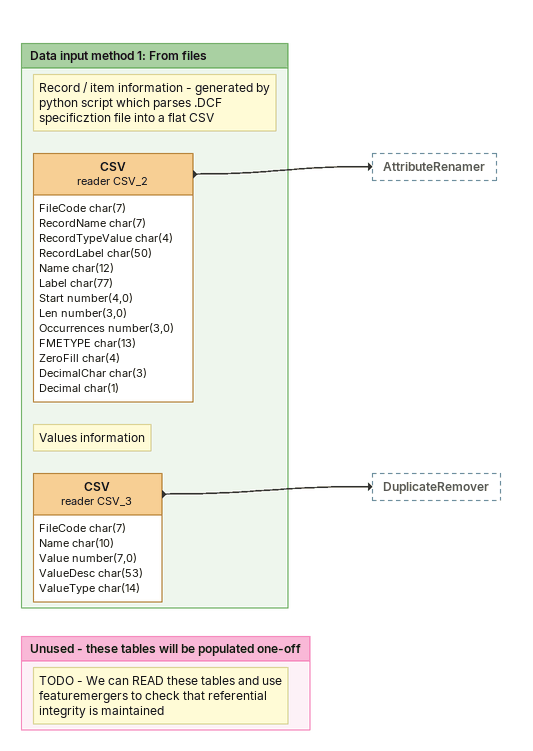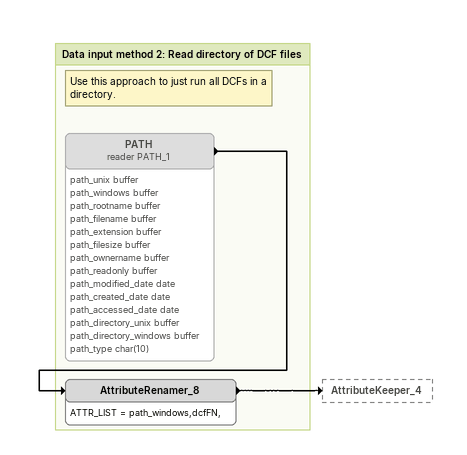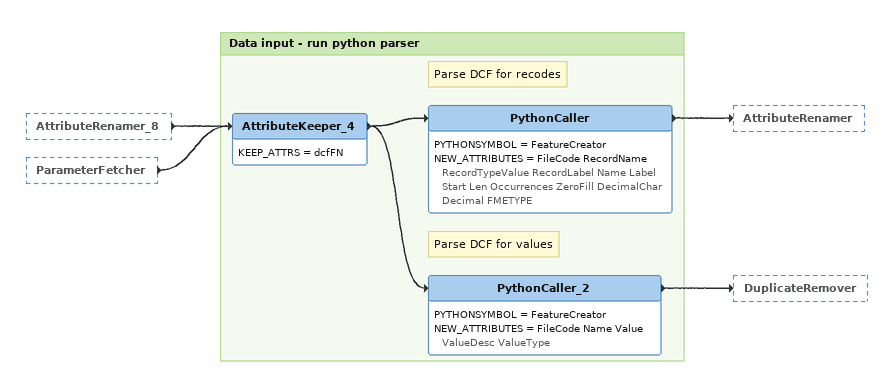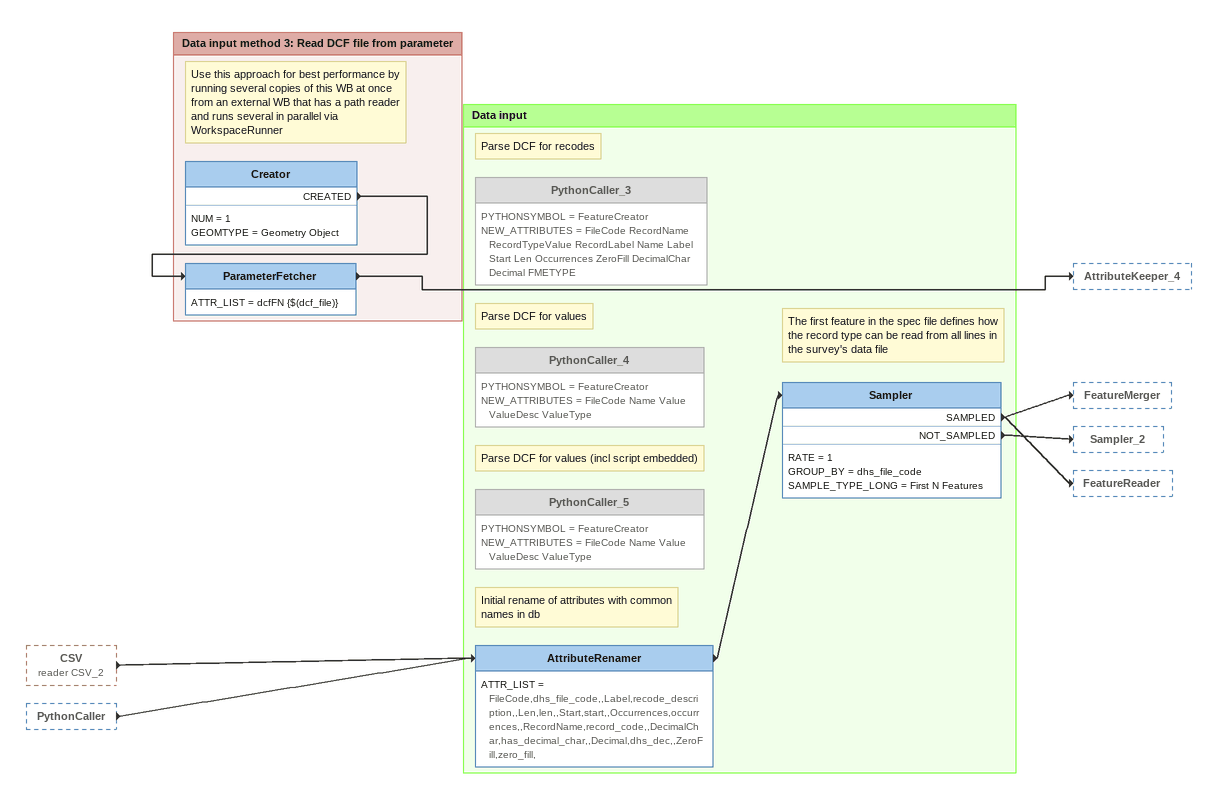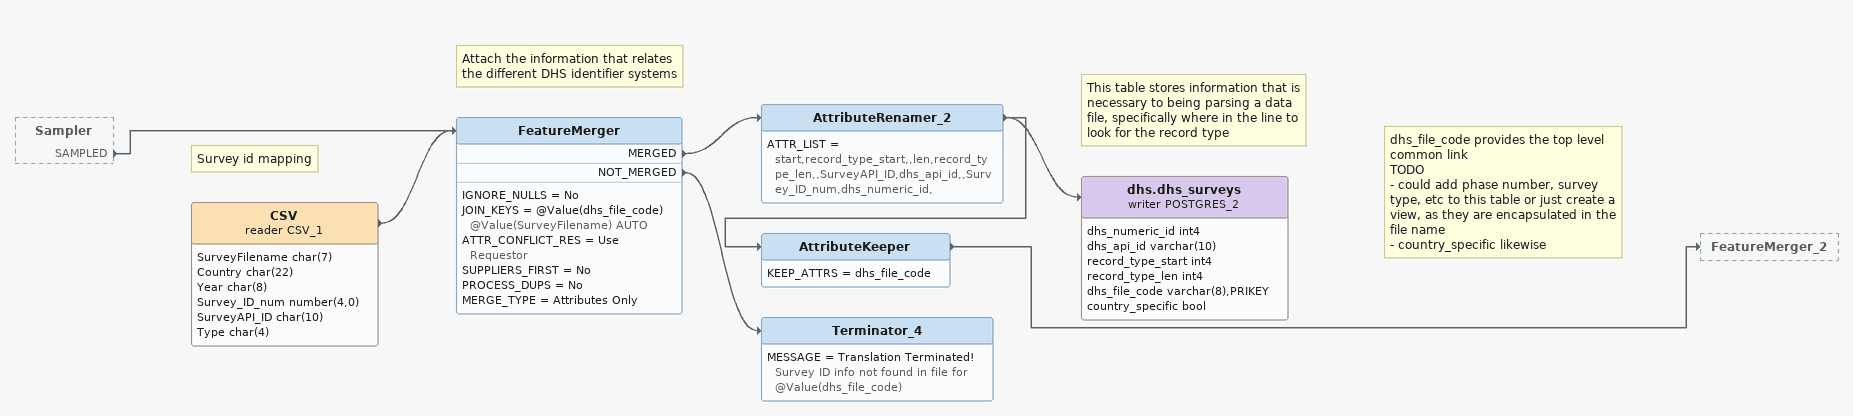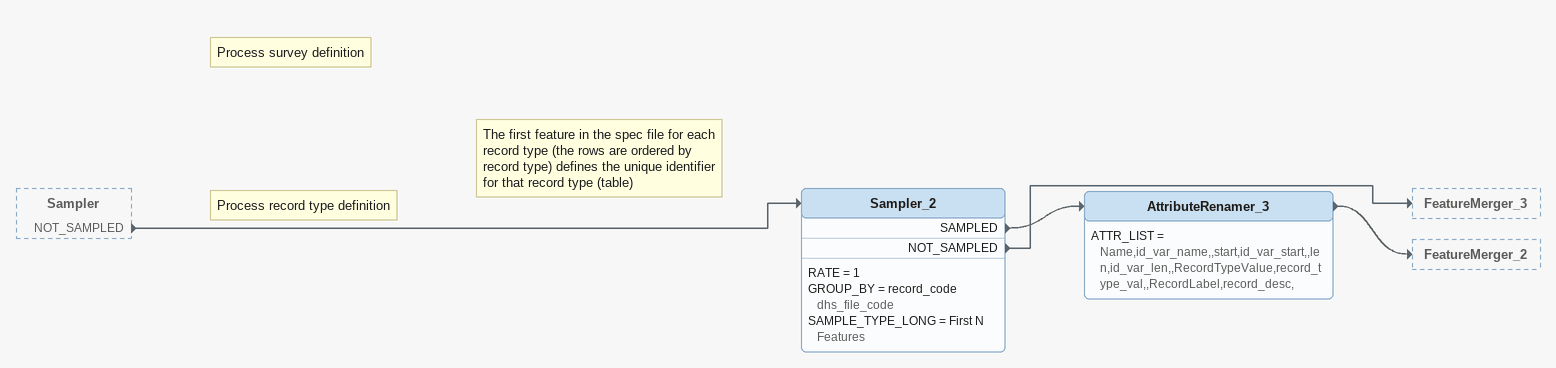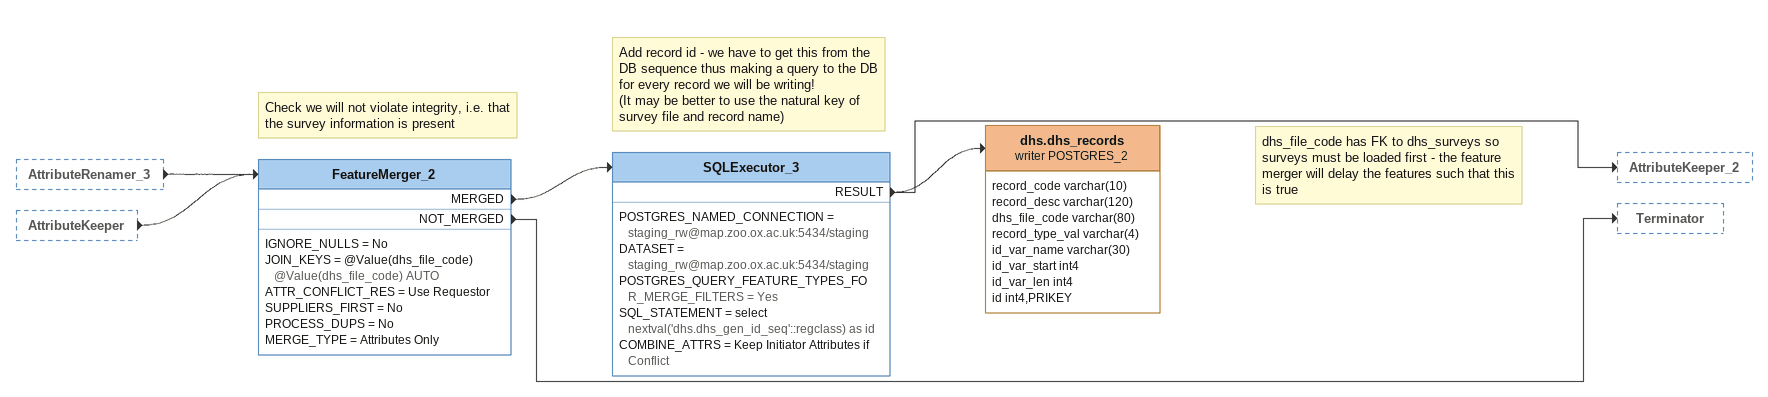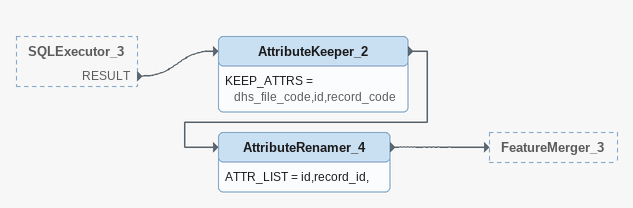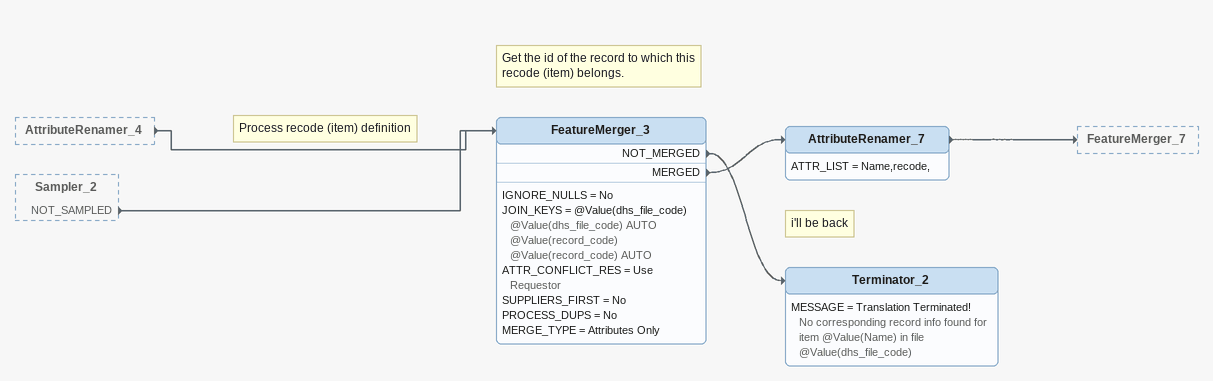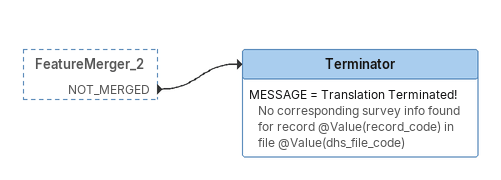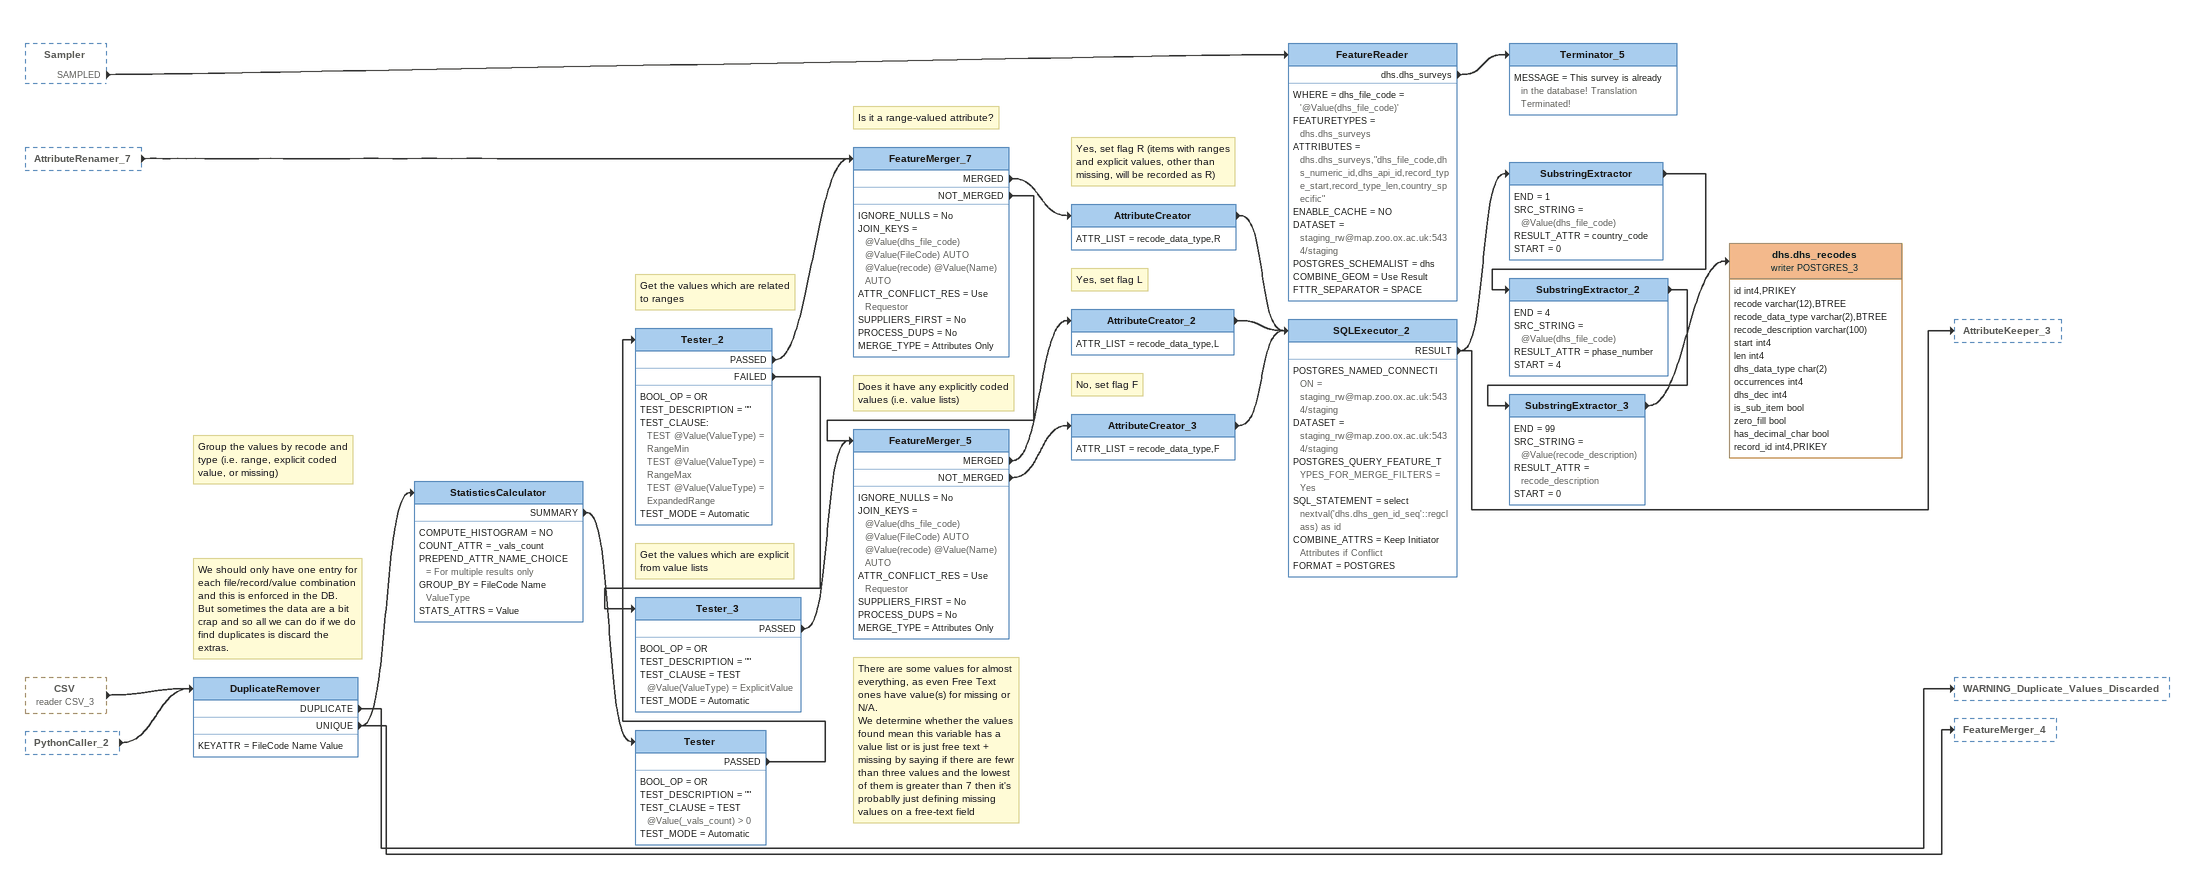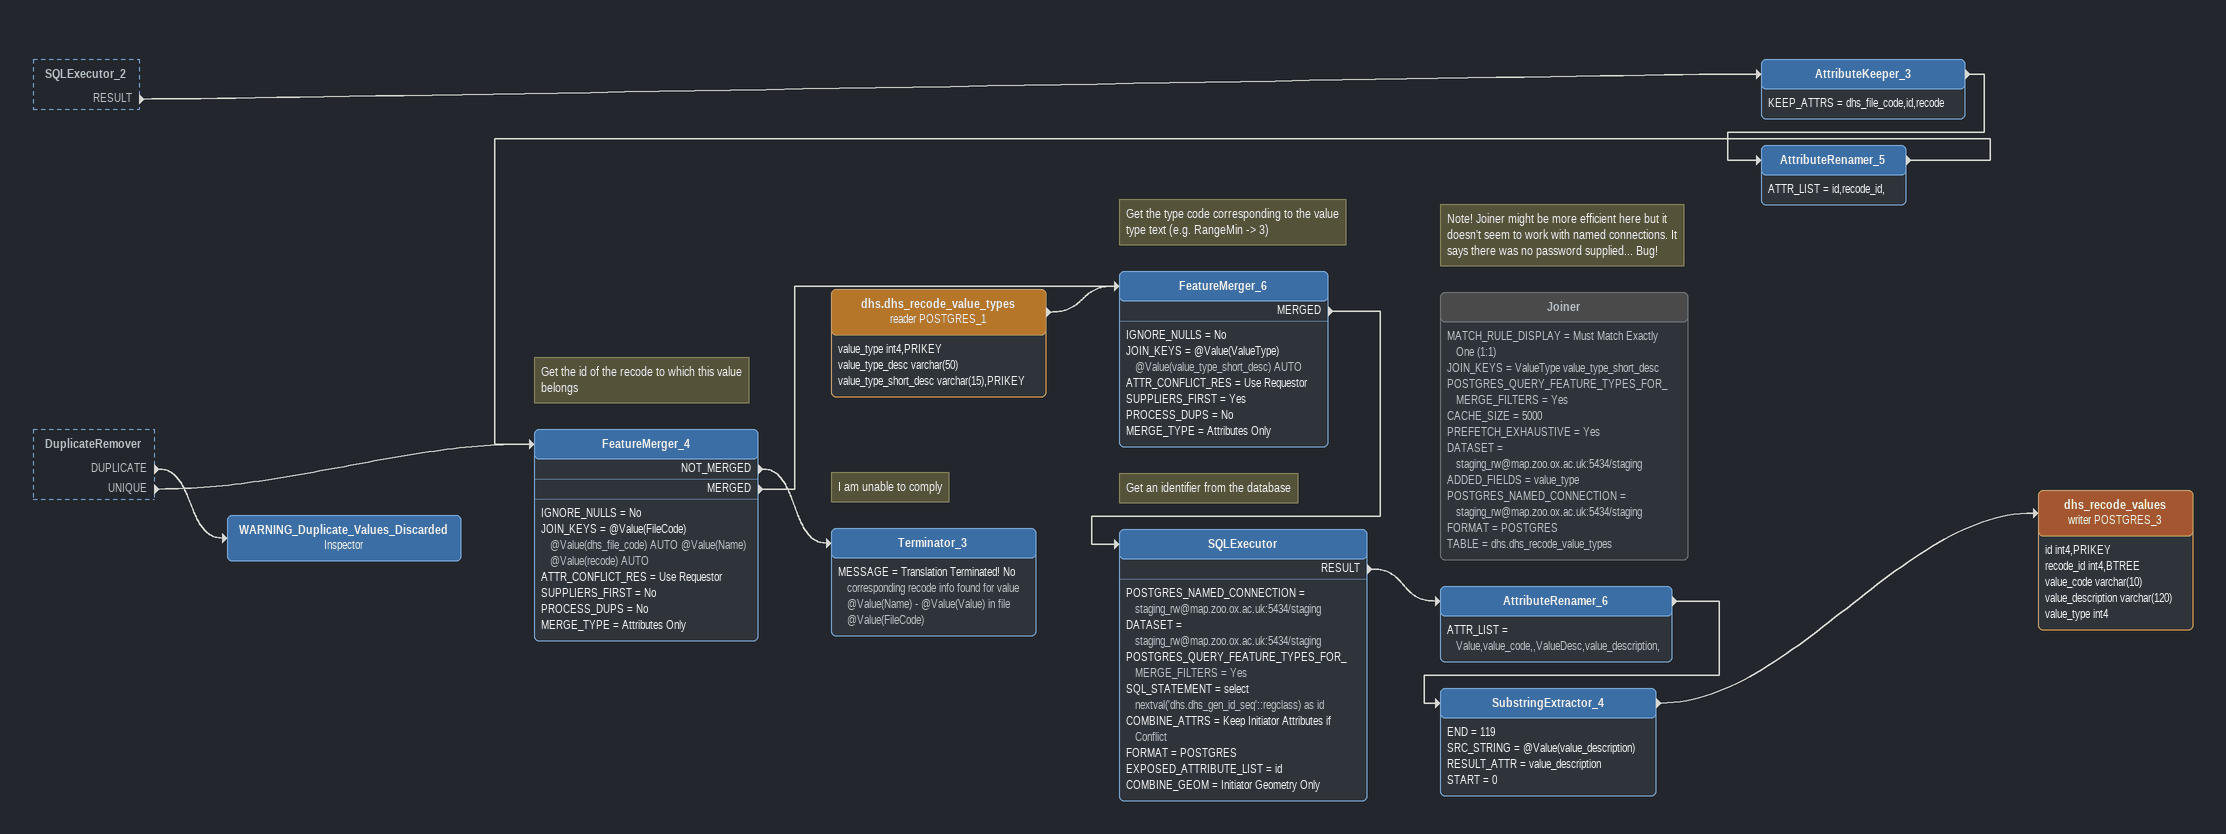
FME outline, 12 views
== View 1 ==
Bookmark: Data input method 1: From files
Note: Record / item information - generated by python script which parses .DCF specificztion file into a flat CSV
CSV (reader CSV_2)
    attributes: FileCode char(7), RecordName char(7), RecordTypeValue char(4), RecordLabel char(50), Name char(12), Label char(77), Start number(4,0), Len number(3,0), Occurrences number(3,0), FMETYPE char(13), ZeroFill char(4), DecimalChar char(3), Decimal char(1)
    -> AttributeRenamer
Note: Values information
CSV (reader CSV_3)
    attributes: FileCode char(7), Name char(10), Value number(7,0), ValueDesc char(53), ValueType char(14)
    -> DuplicateRemover

Bookmark: Unused - these tables will be populated one-off
Note: TODO - We can READ these tables and use featuremergers to check that referential integrity is maintained

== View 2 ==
Bookmark: Data input method 2: Read directory of DCF files
Note: Use this approach to just run all DCFs in a directory.
PATH (reader PATH_1) [off]
    attributes: path_unix buffer, path_windows buffer, path_rootname buffer, path_filename buffer, path_extension buffer, path_filesize buffer, path_ownername buffer, path_readonly buffer, path_modified_date date, path_created_date date, path_accessed_date date, path_directory_unix buffer, path_directory_windows buffer, path_type char(10)
    -> AttributeRenamer_8
AttributeRenamer_8
    ATTR_LIST = path_windows,dcfFN,
    -> AttributeKeeper_4

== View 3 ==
AttributeRenamer_8 [outside]
    -> AttributeKeeper_4
ParameterFetcher [outside]
    -> AttributeKeeper_4

Bookmark: Data input - run python parser
AttributeKeeper_4
    KEEP_ATTRS = dcfFN
    -> PythonCaller
    -> PythonCaller_2
Note: Parse DCF for recodes
PythonCaller
    PYTHONSYMBOL = FeatureCreator
    NEW_ATTRIBUTES = FileCode RecordName RecordTypeValue RecordLabel Name Label Start Len Occurrences ZeroFill DecimalChar Decimal FMETYPE
    -> AttributeRenamer
Note: Parse DCF for values
PythonCaller_2
    PYTHONSYMBOL = FeatureCreator
    NEW_ATTRIBUTES = FileCode Name Value ValueDesc ValueType
    -> DuplicateRemover

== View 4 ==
CSV (reader CSV_2) [outside]
    -> AttributeRenamer
PythonCaller [outside]
    -> AttributeRenamer

Bookmark: Data input method 3: Read DCF file from parameter
Note: Use this approach for best performance by running several copies of this WB at once from an external WB that has a path reader and runs several in parallel via WorkspaceRunner
Creator
    NUM = 1
    GEOMTYPE = Geometry Object
    CREATED -> ParameterFetcher
ParameterFetcher
    ATTR_LIST = dcfFN {$(dcf_file)}
    -> AttributeKeeper_4

Bookmark: Data input
Note: Initial rename of attributes with common names in db
AttributeRenamer
    ATTR_LIST = FileCode,dhs_file_code,,Label,recode_description,,Len,len,,Start,start,,Occurrences,occurrences,,RecordName,record_code,,DecimalChar,has_decimal_char,,Decimal,dhs_dec,,ZeroFill,zero_fill,
    -> Sampler
Note: The first feature in the spec file defines how the record type can be read from all lines in the survey's data file
Sampler
    RATE = 1
    GROUP_BY = dhs_file_code
    SAMPLE_TYPE_LONG = First N Features
    SAMPLED -> FeatureMerger
    NOT_SAMPLED -> Sampler_2
    SAMPLED -> FeatureReader
Note: Parse DCF for recodes
PythonCaller_3 [off]
    PYTHONSYMBOL = FeatureCreator
    NEW_ATTRIBUTES = FileCode RecordName RecordTypeValue RecordLabel Name Label Start Len Occurrences ZeroFill DecimalChar Decimal FMETYPE
Note: Parse DCF for values
PythonCaller_4 [off]
    PYTHONSYMBOL = FeatureCreator
    NEW_ATTRIBUTES = FileCode Name Value ValueDesc ValueType
Note: Parse DCF for values (incl script embedded)
PythonCaller_5 [off]
    PYTHONSYMBOL = FeatureCreator
    NEW_ATTRIBUTES = FileCode Name Value ValueDesc ValueType

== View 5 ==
Sampler [outside]
    SAMPLED -> FeatureMerger
Note: Survey id mapping
CSV (reader CSV_1)
    attributes: SurveyFilename char(7), Country char(22), Year char(8), Survey_ID_num number(4,0), SurveyAPI_ID char(10), Type char(4)
    -> FeatureMerger
Note: Attach the information that relates the different DHS identifier systems
FeatureMerger
    IGNORE_NULLS = No
    JOIN_KEYS = @Value(dhs_file_code) @Value(SurveyFilename) AUTO
    ATTR_CONFLICT_RES = Use Requestor
    SUPPLIERS_FIRST = No
    PROCESS_DUPS = No
    MERGE_TYPE = Attributes Only
    MERGED -> AttributeRenamer_2
    NOT_MERGED -> Terminator_4
AttributeRenamer_2
    ATTR_LIST = start,record_type_start,,len,record_type_len,,SurveyAPI_ID,dhs_api_id,,Survey_ID_num,dhs_numeric_id,
    -> dhs.dhs_surveys (writer POSTGRES_2)
    -> AttributeKeeper
Note: This table stores information that is necessary to being parsing a data file, specifically where in the line to look for the record type
Note: dhs_file_code provides the top level common link / TODO / - could add phase number, survey type, etc to this table or just create a view, as they are encapsulated in the file name / - country_specific likewise
dhs.dhs_surveys (writer POSTGRES_2)
    attributes: dhs_numeric_id int4, dhs_api_id varchar(10), record_type_start int4, record_type_len int4, dhs_file_code varchar(8),PRIKEY, country_specific bool
AttributeKeeper
    KEEP_ATTRS = dhs_file_code
    -> FeatureMerger_2
Terminator_4
    MESSAGE = Translation Terminated! Survey ID info not found in file for @Value(dhs_file_code)

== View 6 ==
Sampler [outside]
    NOT_SAMPLED -> Sampler_2
Note: Process survey definition
Note: Process record type definition
Note: The first feature in the spec file for each record type (the rows are ordered by record type) defines the unique identifier for that record type (table)
Sampler_2
    RATE = 1
    GROUP_BY = record_code dhs_file_code
    SAMPLE_TYPE_LONG = First N Features
    SAMPLED -> AttributeRenamer_3
    NOT_SAMPLED -> FeatureMerger_3
AttributeRenamer_3
    ATTR_LIST = Name,id_var_name,,start,id_var_start,,len,id_var_len,,RecordTypeValue,record_type_val,,RecordLabel,record_desc,
    -> FeatureMerger_2

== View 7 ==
AttributeRenamer_3 [outside]
    -> FeatureMerger_2
AttributeKeeper [outside]
    -> FeatureMerger_2
Note: Check we will not violate integrity, i.e. that the survey information is present
FeatureMerger_2
    IGNORE_NULLS = No
    JOIN_KEYS = @Value(dhs_file_code) @Value(dhs_file_code) AUTO
    ATTR_CONFLICT_RES = Use Requestor
    SUPPLIERS_FIRST = No
    PROCESS_DUPS = No
    MERGE_TYPE = Attributes Only
    MERGED -> SQLExecutor_3
    NOT_MERGED -> Terminator
Note: Add record id - we have to get this from the DB sequence thus making a query to the DB for every record we will be writing! / (It may be better to use the natural key of survey file and record name)
SQLExecutor_3
    POSTGRES_NAMED_CONNECTION = staging_rw@map.zoo.ox.ac.uk:5434/staging
    DATASET = staging_rw@map.zoo.ox.ac.uk:5434/staging
    POSTGRES_QUERY_FEATURE_TYPES_FOR_MERGE_FILTERS = Yes
    SQL_STATEMENT = select nextval('dhs.dhs_gen_id_seq'::regclass) as id
    COMBINE_ATTRS = Keep Initiator Attributes if Conflict
    RESULT -> dhs.dhs_records (writer POSTGRES_2)
    RESULT -> AttributeKeeper_2
Note: dhs_file_code has FK to dhs_surveys so surveys must be loaded first - the feature merger will delay the features such that this is true
dhs.dhs_records (writer POSTGRES_2)
    attributes: record_code varchar(10), record_desc varchar(120), dhs_file_code varchar(80), record_type_val varchar(4), id_var_name varchar(30), id_var_start int4, id_var_len int4, id int4,PRIKEY

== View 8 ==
SQLExecutor_3 [outside]
    RESULT -> AttributeKeeper_2
AttributeKeeper_2
    KEEP_ATTRS = dhs_file_code,id,record_code
    -> AttributeRenamer_4
AttributeRenamer_4
    ATTR_LIST = id,record_id,
    -> FeatureMerger_3

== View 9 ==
AttributeRenamer_4 [outside]
    -> FeatureMerger_3
Sampler_2 [outside]
    NOT_SAMPLED -> FeatureMerger_3
Note: Process recode (item) definition
Note: Get the id of the record to which this recode (item) belongs.
FeatureMerger_3
    IGNORE_NULLS = No
    JOIN_KEYS = @Value(dhs_file_code) @Value(dhs_file_code) AUTO @Value(record_code) @Value(record_code) AUTO
    ATTR_CONFLICT_RES = Use Requestor
    SUPPLIERS_FIRST = No
    PROCESS_DUPS = No
    MERGE_TYPE = Attributes Only
    NOT_MERGED -> Terminator_2
    MERGED -> AttributeRenamer_7
AttributeRenamer_7
    ATTR_LIST = Name,recode,
    -> FeatureMerger_7
Note: i'll be back
Terminator_2
    MESSAGE = Translation Terminated! No corresponding record info found for item @Value(Name) in file @Value(dhs_file_code)

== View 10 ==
FeatureMerger_2 [outside]
    NOT_MERGED -> Terminator
Terminator
    MESSAGE = Translation Terminated! No corresponding survey info found for record @Value(record_code) in file @Value(dhs_file_code)

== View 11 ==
Sampler [outside]
    SAMPLED -> FeatureReader
AttributeRenamer_7 [outside]
    -> FeatureMerger_7
CSV (reader CSV_3) [outside]
    -> DuplicateRemover
PythonCaller_2 [outside]
    -> DuplicateRemover
FeatureReader
    WHERE = dhs_file_code = '@Value(dhs_file_code)'
    FEATURETYPES = dhs.dhs_surveys
    ATTRIBUTES = dhs.dhs_surveys,"dhs_file_code,dhs_numeric_id,dhs_api_id,record_type_start,record_type_len,country_specific"
    ENABLE_CACHE = NO
    DATASET = staging_rw@map.zoo.ox.ac.uk:5434/staging
    POSTGRES_SCHEMALIST = dhs
    COMBINE_GEOM = Use Result
    FTTR_SEPARATOR = SPACE
    dhs.dhs_surveys -> Terminator_5
Terminator_5
    MESSAGE = This survey is already in the database! Translation Terminated!
Note: We should only have one entry for each file/record/value combination and this is enforced in the DB. / But sometimes the data are a bit crap and so all we can do if we do find duplicates is discard the extras.
DuplicateRemover
    KEYATTR = FileCode Name Value
    DUPLICATE -> WARNING_Duplicate_Values_Discarded
    UNIQUE -> FeatureMerger_4
    UNIQUE -> StatisticsCalculator
Note: Group the values by recode and type (i.e. range, explicit coded value, or missing)
StatisticsCalculator
    COMPUTE_HISTOGRAM = NO
    COUNT_ATTR = _vals_count
    PREPEND_ATTR_NAME_CHOICE = For multiple results only
    GROUP_BY = FileCode Name ValueType
    STATS_ATTRS = Value
    SUMMARY -> Tester
Tester
    BOOL_OP = OR
    TEST_DESCRIPTION = ""
    TEST_CLAUSE = TEST @Value(_vals_count) > 0
    TEST_MODE = Automatic
    PASSED -> Tester_2
Note: Get the values which are related to ranges
Tester_2
    BOOL_OP = OR
    TEST_DESCRIPTION = ""
    TEST_CLAUSE:
      TEST @Value(ValueType) = RangeMin
      TEST @Value(ValueType) = RangeMax
      TEST @Value(ValueType) = ExpandedRange
    TEST_MODE = Automatic
    PASSED -> FeatureMerger_7
    FAILED -> Tester_3
Note: Is it a range-valued attribute?
FeatureMerger_7
    IGNORE_NULLS = No
    JOIN_KEYS = @Value(dhs_file_code) @Value(FileCode) AUTO @Value(recode) @Value(Name) AUTO
    ATTR_CONFLICT_RES = Use Requestor
    SUPPLIERS_FIRST = No
    PROCESS_DUPS = No
    MERGE_TYPE = Attributes Only
    MERGED -> AttributeCreator
    NOT_MERGED -> FeatureMerger_5
Note: Yes, set flag R (items with ranges and explicit values, other than missing, will be recorded as R)
AttributeCreator
    ATTR_LIST = recode_data_type,R
    -> SQLExecutor_2
Note: Get the values which are explicit from value lists
Note: There are some values for almost everything, as even Free Text ones have value(s) for missing or N/A. / We determine whether the values found mean this variable has a value list or is just free text + missing by saying if there are fewr than three values and the lowest of them is greater than 7 then it's probablly just defining missing values on a free-text field
Tester_3
    BOOL_OP = OR
    TEST_DESCRIPTION = ""
    TEST_CLAUSE = TEST @Value(ValueType) = ExplicitValue
    TEST_MODE = Automatic
    PASSED -> FeatureMerger_5
Note: Does it have any explicitly coded values (i.e. value lists)
FeatureMerger_5
    IGNORE_NULLS = No
    JOIN_KEYS = @Value(dhs_file_code) @Value(FileCode) AUTO @Value(recode) @Value(Name) AUTO
    ATTR_CONFLICT_RES = Use Requestor
    SUPPLIERS_FIRST = No
    PROCESS_DUPS = No
    MERGE_TYPE = Attributes Only
    MERGED -> AttributeCreator_2
    NOT_MERGED -> AttributeCreator_3
Note: Yes, set flag L
AttributeCreator_2
    ATTR_LIST = recode_data_type,L
    -> SQLExecutor_2
Note: No, set flag F
AttributeCreator_3
    ATTR_LIST = recode_data_type,F
    -> SQLExecutor_2
SQLExecutor_2
    POSTGRES_NAMED_CONNECTION = staging_rw@map.zoo.ox.ac.uk:5434/staging
    DATASET = staging_rw@map.zoo.ox.ac.uk:5434/staging
    POSTGRES_QUERY_FEATURE_TYPES_FOR_MERGE_FILTERS = Yes
    SQL_STATEMENT = select nextval('dhs.dhs_gen_id_seq'::regclass) as id
    COMBINE_ATTRS = Keep Initiator Attributes if Conflict
    FORMAT = POSTGRES
    RESULT -> AttributeKeeper_3
    RESULT -> SubstringExtractor
SubstringExtractor
    END = 1
    SRC_STRING = @Value(dhs_file_code)
    RESULT_ATTR = country_code
    START = 0
    -> SubstringExtractor_2
SubstringExtractor_2
    END = 4
    SRC_STRING = @Value(dhs_file_code)
    RESULT_ATTR = phase_number
    START = 4
    -> SubstringExtractor_3
SubstringExtractor_3
    END = 99
    SRC_STRING = @Value(recode_description)
    RESULT_ATTR = recode_description
    START = 0
    -> dhs.dhs_recodes (writer POSTGRES_3)
dhs.dhs_recodes (writer POSTGRES_3)
    attributes: id int4,PRIKEY, recode varchar(12),BTREE, recode_data_type varchar(2),BTREE, recode_description varchar(100), start int4, len int4, dhs_data_type char(2), occurrences int4, dhs_dec int4, is_sub_item bool, zero_fill bool, has_decimal_char bool, record_id int4,PRIKEY

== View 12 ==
SQLExecutor_2 [outside]
    RESULT -> AttributeKeeper_3
DuplicateRemover [outside]
    DUPLICATE -> WARNING_Duplicate_Values_Discarded
    UNIQUE -> FeatureMerger_4
AttributeKeeper_3
    KEEP_ATTRS = dhs_file_code,id,recode
    -> AttributeRenamer_5
AttributeRenamer_5
    ATTR_LIST = id,recode_id,
    -> FeatureMerger_4
Note: Get the id of the recode to which this value belongs
FeatureMerger_4
    IGNORE_NULLS = No
    JOIN_KEYS = @Value(FileCode) @Value(dhs_file_code) AUTO @Value(Name) @Value(recode) AUTO
    ATTR_CONFLICT_RES = Use Requestor
    SUPPLIERS_FIRST = No
    PROCESS_DUPS = No
    MERGE_TYPE = Attributes Only
    NOT_MERGED -> Terminator_3
    MERGED -> FeatureMerger_6
Note: I am unable to comply
Terminator_3
    MESSAGE = Translation Terminated! No corresponding recode info found for value @Value(Name) - @Value(Value) in file @Value(FileCode)
WARNING_Duplicate_Values_Discarded: Inspector
dhs.dhs_recode_value_types (reader POSTGRES_1)
    attributes: value_type int4,PRIKEY, value_type_desc varchar(50), value_type_short_desc varchar(15),PRIKEY
    -> FeatureMerger_6
Note: Get the type code corresponding to the value / type text (e.g. RangeMin -> 3)
FeatureMerger_6
    IGNORE_NULLS = No
    JOIN_KEYS = @Value(ValueType) @Value(value_type_short_desc) AUTO
    ATTR_CONFLICT_RES = Use Requestor
    SUPPLIERS_FIRST = Yes
    PROCESS_DUPS = No
    MERGE_TYPE = Attributes Only
    MERGED -> SQLExecutor
Note: Get an identifier from the database
SQLExecutor
    POSTGRES_NAMED_CONNECTION = staging_rw@map.zoo.ox.ac.uk:5434/staging
    DATASET = staging_rw@map.zoo.ox.ac.uk:5434/staging
    POSTGRES_QUERY_FEATURE_TYPES_FOR_MERGE_FILTERS = Yes
    SQL_STATEMENT = select nextval('dhs.dhs_gen_id_seq'::regclass) as id
    COMBINE_ATTRS = Keep Initiator Attributes if Conflict
    FORMAT = POSTGRES
    EXPOSED_ATTRIBUTE_LIST = id
    COMBINE_GEOM = Initiator Geometry Only
    RESULT -> AttributeRenamer_6
AttributeRenamer_6
    ATTR_LIST = Value,value_code,,ValueDesc,value_description,
    -> SubstringExtractor_4
SubstringExtractor_4
    END = 119
    SRC_STRING = @Value(value_description)
    RESULT_ATTR = value_description
    START = 0
    -> dhs_recode_values (writer POSTGRES_3)
dhs_recode_values (writer POSTGRES_3)
    attributes: id int4,PRIKEY, recode_id int4,BTREE, value_code varchar(10), value_description varchar(120), value_type int4
Note: Note! Joiner might be more efficient here but it doesn't seem to work with named connections. It says there was no password supplied... Bug!
Joiner [off]
    MATCH_RULE_DISPLAY = Must Match Exactly One (1:1)
    JOIN_KEYS = ValueType value_type_short_desc
    POSTGRES_QUERY_FEATURE_TYPES_FOR_MERGE_FILTERS = Yes
    CACHE_SIZE = 5000
    PREFETCH_EXHAUSTIVE = Yes
    DATASET = staging_rw@map.zoo.ox.ac.uk:5434/staging
    ADDED_FIELDS = value_type
    POSTGRES_NAMED_CONNECTION = staging_rw@map.zoo.ox.ac.uk:5434/staging
    FORMAT = POSTGRES
    TABLE = dhs.dhs_recode_value_types
